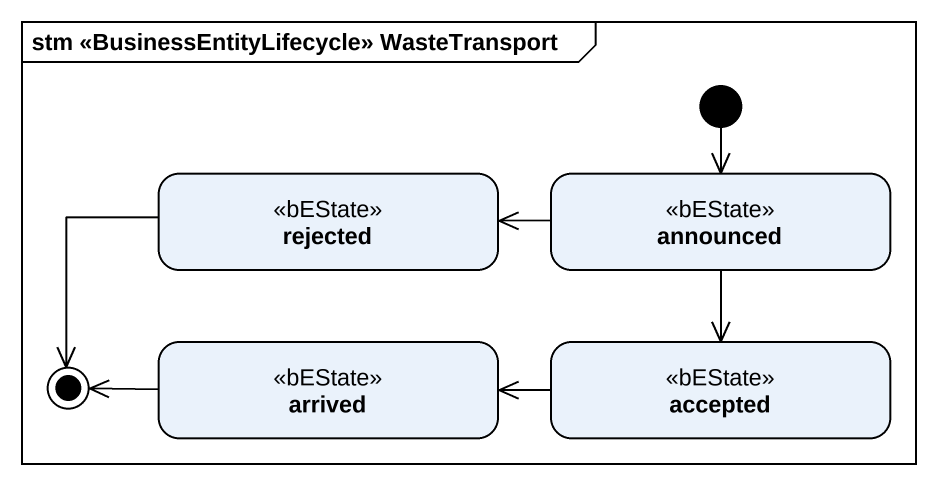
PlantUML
@startuml
mainframe stm <<BusinessEntityLifecycle>> WasteTransport
hide empty description
state rejected <<bEState>>
state announced <<bEState>>
state arrived <<bEState>>
state accepted <<bEState>>
[*] --> announced
announced -left-> rejected
announced --> accepted
accepted -left-> arrived
rejected --> [*]
arrived -left-> [*]
@enduml
